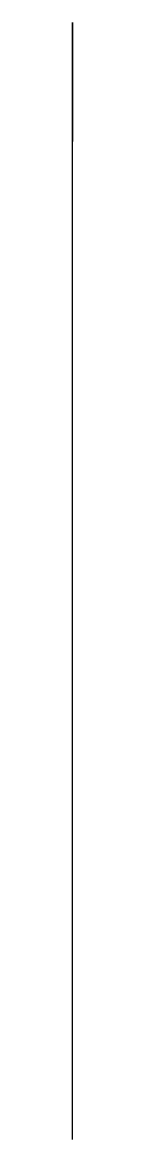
# Model space of a CAD drawing. Header units: millimetres. Extents: x 0 to 0, y 0 to 331.
import ezdxf

# ---------------------------------------------------------------- set-up
doc = ezdxf.new("R2010")
doc.units = ezdxf.units.MM

msp = doc.modelspace()

# ---------------------------------------------------------------- linework, layer by layer
for p, q in [((0, 0, -40), (0, 296, -40)), ((0, 296), (0, 296, -40)), ((0, 0), (0, 296)), ((0, 296, -7.1343), (0, 296, -32.8657)), ((0, 0, -40), (0, 0))]:
    msp.add_line(p, q)
at = {"extrusion": (1, 0, 0)}
msp.add_arc((311.3125, -20), 20, 220.037373, 139.962627, dxfattribs=at)

doc.saveas('drawing.dxf')
